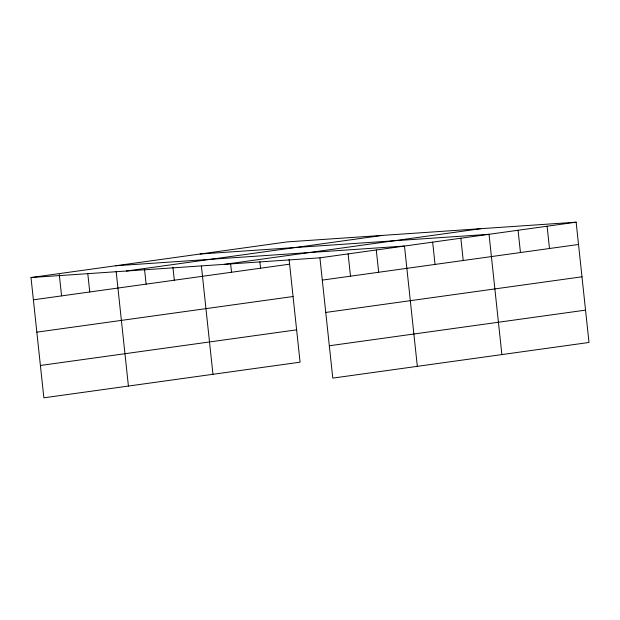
<?xml version="1.0" encoding="UTF-8"?>
<svg xmlns="http://www.w3.org/2000/svg" width="620" height="620" viewBox="0 0 620 620"><rect width="100%" height="100%" fill="white"/><g stroke="black" fill="none" stroke-linecap="round" stroke-linejoin="round"><path stroke-width="0.93" d="M31 277.535L287.223 241.893L576.143 222.185L589 342.465L332.777 378.107L319.92 257.819L31 277.535L43.857 397.815L300.08 362.181L289.106 259.532M126.348 271.033L382.563 235.391M224.579 264.329L480.802 228.687M319.92 257.819L576.143 222.185M33.379 299.817L289.602 264.174M322.307 280.101L578.53 244.466M36.836 332.157L293.058 296.515M325.763 312.441L581.986 276.799M40.401 365.474L296.624 329.84M329.321 345.766L585.543 310.124M200.105 254.014L489.033 234.298L501.882 354.578M115.552 265.779L404.48 246.062L417.33 366.343M547.104 226.222L549.49 248.504M518.072 230.26L520.451 252.542M460.846 238.22L463.225 260.501M432.659 242.141L435.039 264.422M376.294 249.984L378.673 272.257M348.107 253.898L350.486 276.179M259.873 261.717L260.563 268.22M230.632 263.903L231.524 272.257M201.399 266.081L212.962 374.294M172.918 267.22L174.305 280.217M144.53 269.281L146.119 284.138M116.149 271.343L128.41 386.058M87.769 273.412L89.753 291.974M59.288 274.544L61.566 295.895"/></g></svg>
